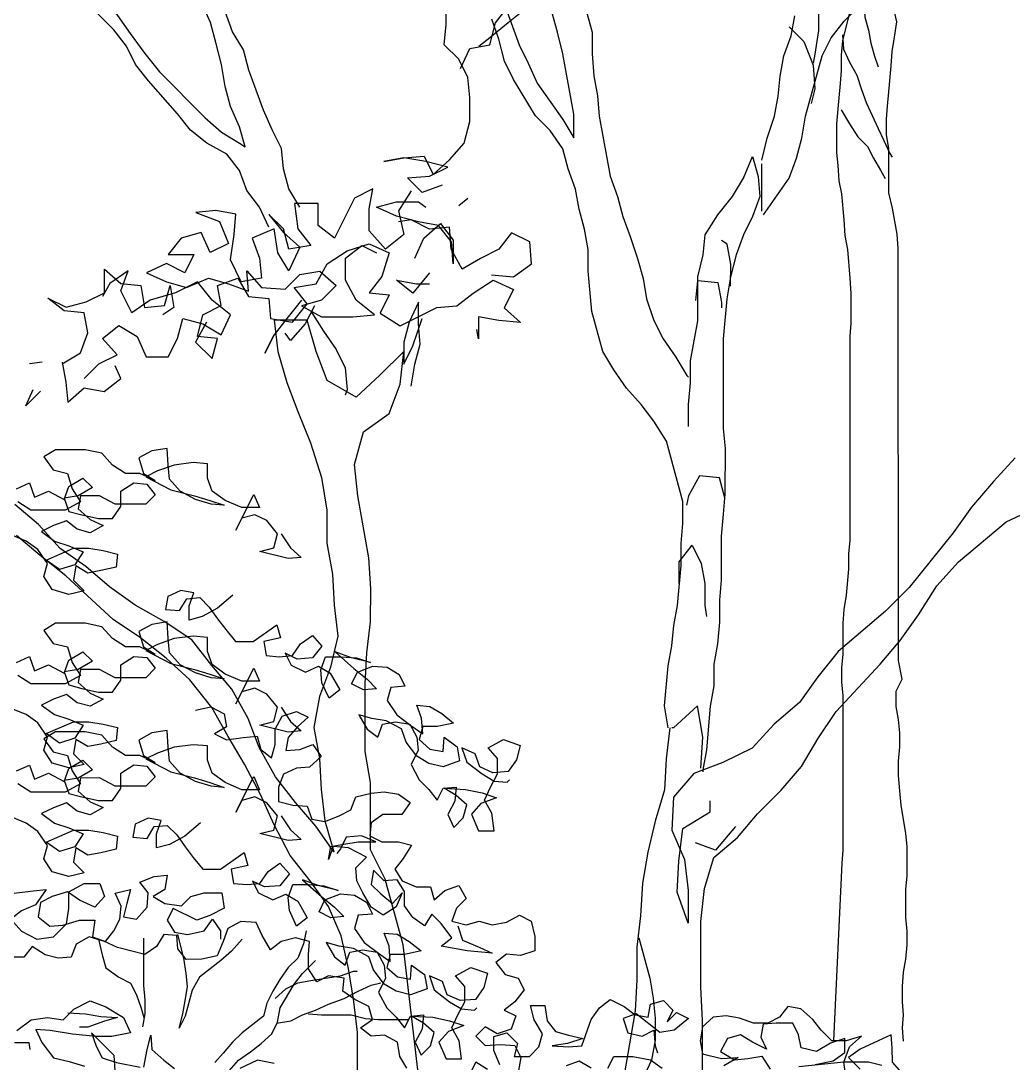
# Model space of a CAD drawing. Header units: millimetres. Extents: x 684983 to 685377, y 990360 to 990509.
# Drawn here: x 685204.873 to 685205.657, y 990429.015 to 990429.838 of the extents above; entities that cross this region are included whole.
import ezdxf

# ---------------------------------------------------------------- set-up
doc = ezdxf.new("R2010")
doc.units = ezdxf.units.MM
doc.layers.add('MAHAGONY', color=7, linetype='Continuous')
doc.layers.add('TEAK', color=7, linetype='Continuous')

# ---------------------------------------------------------------- blocks, each defined once
blk = doc.blocks.new('TREE30')
at = {"color": 105, "flags": 128}
for points in [[(0.18953, 3.04496), (0.19755, 3.03296), (0.20656, 3.02496), (0.19555, 3.02395), (0.17153, 3.02993), (0.18353, 3.03294), (0.18653, 3.04496), (0.17751, 3.05596), (0.16749, 3.06095), (0.15649, 3.05794), (0.15149, 3.04793), (0.16648, 3.07797), (0.17149, 3.06696), (0.15648, 3.06695), (0.14246, 3.07294), (0.13145, 3.08094), (0.12743, 3.09194), (0.12742, 3.10395), (0.11541, 3.10494), (0.0994, 3.10293), (0.08539, 3.09791), (0.07539, 3.0929), (0.09642, 3.08191), (0.11644, 3.07692), (0.12945, 3.07293), (0.14147, 3.06894), (0.13045, 3.06993), (0.11744, 3.07392), (0.10442, 3.08091), (0.09541, 3.09091), (0.09439, 3.10292), (0.09338, 3.11693), (0.08037, 3.11492), (0.06937, 3.1089), (0.07338, 3.0959), (0.0834, 3.0899), (0.07038, 3.09589), (0.05837, 3.09588), (0.04735, 3.10288), (0.03834, 3.11288), (0.02432, 3.11587), (-0.0007, 3.11585), (-0.0107, 3.10983), (-0.00268, 3.09883), (0.00933, 3.09584), (0.01334, 3.08283), (0.02036, 3.07183), (0.00736, 3.06481), (-0.02167, 3.06478), (-0.03269, 3.07178)], [(-0.0337, 3.08279), (-0.02269, 3.0878), (-0.01868, 3.07579), (-0.00667, 3.08081), (0.00635, 3.07382), (0.01034, 3.08483), (0.02234, 3.09185), (0.03036, 3.08385), (0.01835, 3.07683), (0.00635, 3.07482), (0.01036, 3.06381), (0.02137, 3.06082), (0.03539, 3.05783), (0.0474, 3.05784), (0.05439, 3.06785), (0.05438, 3.08087), (0.06538, 3.08788), (0.07639, 3.08689), (0.08341, 3.07789), (0.07541, 3.06988), (0.04939, 3.06985), (0.03637, 3.07685), (0.02036, 3.07683), (0.01836, 3.06582), (0.02838, 3.05682), (0.03939, 3.05183), (0.02839, 3.04581), (0.01738, 3.0488), (0.00836, 3.0558), (-0.00264, 3.05179), (-0.01265, 3.04678), (-0.00163, 3.03878), (0.01039, 3.03479), (0.0224, 3.02979), (0.0154, 3.01878), (0.0024, 3.01476), (-0.00862, 3.02276), (0.01439, 3.03279), (0.0274, 3.0328), (0.03941, 3.03081), (0.05143, 3.02782), (0.05044, 3.01681), (0.03743, 3.01379), (0.02642, 3.01178), (0.01641, 3.01778), (0.01442, 3.00577), (0.02343, 2.99677), (0.01042, 2.99375), (-0.00359, 2.99774), (-0.01061, 3.00875), (-0.00762, 3.01976), (-0.01563, 3.03176), (-0.02565, 3.03876), (-0.03766, 3.04375)], [(0.71357, 2.59004), (0.70555, 2.59904), (0.70554, 2.61105), (0.70453, 2.62206), (0.69352, 2.61705), (0.67852, 2.61003), (0.66852, 2.60301), (0.67853, 2.59301)], [(0.69655, 2.59603), (0.68553, 2.59903), (0.66452, 2.59901), (0.62649, 2.59497)], [(0.6405, 2.59698), (0.65551, 2.6), (0.66551, 2.60701), (0.6655, 2.61902), (0.65349, 2.61501), (0.64149, 2.60799), (0.62847, 2.61098), (0.62646, 2.62199), (0.62145, 2.632), (0.60744, 2.63198), (0.59643, 2.63097), (0.59444, 2.61996), (0.59945, 2.60996), (0.58744, 2.61595), (0.57742, 2.62195), (0.56641, 2.61893), (0.56042, 2.60792), (0.57244, 2.60092), (0.58344, 2.60194), (0.59545, 2.60395), (0.60247, 2.59295)], [(0.66653, 2.585), (0.66452, 2.59901), (0.66951, 2.61202), (0.67951, 2.62104), (0.6665, 2.61702), (0.65449, 2.61701), (0.64548, 2.62601), (0.63846, 2.63501), (0.62844, 2.64401), (0.61743, 2.646), (0.61044, 2.63699), (0.60043, 2.63198), (0.58842, 2.63197), (0.57641, 2.63596), (0.5654, 2.63795), (0.55439, 2.63694), (0.54539, 2.62892), (0.5434, 2.61691), (0.54541, 2.6059), (0.56143, 2.60192), (0.57544, 2.60293), (0.56343, 2.59591)], [(0.46535, 2.59382), (0.47035, 2.60383), (0.48636, 2.60385), (0.50138, 2.60086), (0.51139, 2.59386)], [(0.45134, 2.59381), (0.44133, 2.5998), (0.43032, 2.59579)], [(0.37427, 2.59674), (0.36926, 2.60875), (0.36925, 2.62076), (0.38025, 2.62377), (0.38927, 2.61477), (0.38628, 2.60376), (0.39929, 2.60377), (0.40729, 2.61178), (0.41028, 2.62279), (0.40326, 2.6348), (0.40025, 2.64681), (0.41226, 2.64682), (0.41427, 2.63381), (0.42129, 2.62481), (0.4323, 2.62181), (0.44431, 2.61882), (0.4313, 2.61481), (0.41829, 2.61279), (0.43231, 2.61181), (0.44332, 2.61282), (0.4513, 2.63484), (0.4583, 2.64486), (0.4673, 2.65187), (0.47932, 2.64588), (0.48833, 2.63888), (0.49934, 2.63689), (0.50133, 2.6479), (0.51234, 2.65091), (0.52035, 2.64291), (0.51536, 2.6329), (0.52336, 2.64091), (0.53337, 2.63592), (0.52137, 2.6259), (0.50936, 2.62389), (0.48933, 2.63988), (0.47832, 2.63587), (0.48234, 2.62386), (0.49435, 2.62087), (0.50436, 2.62588), (0.50537, 2.61287), (0.50738, 2.60687)]]:
    blk.add_lwpolyline(points, dxfattribs=at)
at = {"color": 3, "flags": 128}
for points in [[(0.14899, 2.99311), (0.13599, 2.98209), (0.12298, 2.97507), (0.11198, 2.97206), (0.11197, 2.98407), (0.11596, 2.99508), (0.10495, 2.99708), (0.09394, 2.99206), (0.09195, 2.98105), (0.10396, 2.98006), (0.10996, 2.99007), (0.12097, 2.99109), (0.12898, 2.98309), (0.136, 2.97308), (0.14301, 2.96408), (0.15103, 2.95408), (0.16604, 2.9541), (0.18604, 2.96813), (0.18906, 2.95712), (0.17505, 2.9541), (0.17706, 2.9421), (0.18807, 2.9411), (0.19908, 2.94212), (0.20607, 2.95213), (0.21608, 2.95915), (0.22409, 2.95015), (0.21609, 2.94013), (0.20308, 2.93912), (0.19307, 2.94411), (0.19808, 2.93411), (0.2101, 2.92811), (0.2211, 2.93313), (0.23112, 2.92713), (0.23914, 2.91313), (0.23014, 2.90611), (0.22412, 2.91912), (0.22311, 2.93013), (0.2271, 2.94114), (0.24011, 2.94115), (0.25313, 2.94016), (0.26514, 2.93617), (0.24912, 2.94016), (0.23511, 2.94515), (0.25113, 2.93115), (0.26215, 2.92216), (0.27016, 2.91416), (0.25915, 2.91315), (0.24914, 2.91814), (0.25414, 2.92815), (0.26714, 2.93317), (0.27915, 2.93218), (0.28917, 2.92618), (0.29418, 2.91618), (0.28217, 2.91517), (0.27918, 2.90416), (0.2872, 2.89215), (0.29922, 2.88316), (0.30923, 2.87616), (0.30822, 2.88917), (0.3042, 2.90018), (0.31522, 2.89919), (0.32523, 2.89319), (0.33525, 2.88519), (0.32124, 2.88218), (0.30923, 2.88217), (0.30623, 2.87115), (0.31525, 2.86315), (0.32626, 2.86116), (0.32725, 2.87317), (0.33827, 2.86518), (0.34028, 2.85317), (0.32627, 2.84815), (0.31426, 2.85114), (0.30424, 2.85714), (0.29523, 2.86914), (0.29121, 2.88015), (0.27819, 2.88714), (0.26618, 2.88913), (0.25517, 2.89212), (0.26219, 2.88012), (0.2712, 2.87312), (0.2752, 2.88414), (0.2862, 2.88615), (0.29821, 2.88416), (0.30423, 2.87315), (0.30524, 2.86214), (0.29925, 2.85013), (0.30626, 2.83712), (0.31428, 2.82913), (0.32129, 2.82012), (0.32629, 2.83014), (0.3373, 2.83115), (0.33631, 2.81914), (0.33031, 2.80812), (0.33533, 2.79712), (0.34333, 2.80513), (0.34632, 2.81614), (0.3373, 2.82414), (0.32729, 2.83014), (0.3453, 2.82915), (0.35932, 2.82616), (0.37133, 2.82217), (0.35833, 2.81716), (0.35033, 2.80814), (0.35635, 2.79413), (0.36936, 2.79415), (0.36734, 2.80916), (0.36133, 2.82016), (0.36632, 2.83117), (0.37232, 2.84219), (0.3723, 2.8552), (0.36429, 2.8642), (0.37729, 2.87122), (0.39131, 2.86623), (0.38832, 2.85421), (0.38132, 2.8442), (0.36831, 2.84319), (0.3573, 2.84818), (0.35328, 2.85919), (0.34227, 2.86418), (0.34628, 2.85217), (0.3593, 2.84218), (0.36932, 2.83618), (0.38033, 2.83519), (0.38233, 2.83719)], [(0.18953, 2.89847), (0.19755, 2.88646), (0.20656, 2.87847), (0.19555, 2.87746), (0.17153, 2.88344), (0.18353, 2.88645), (0.18653, 2.89846), (0.17751, 2.90947), (0.16749, 2.91446), (0.15649, 2.91145), (0.15149, 2.90144), (0.16648, 2.93147), (0.17149, 2.92047), (0.15648, 2.92046), (0.14246, 2.92645), (0.13145, 2.93444), (0.12743, 2.94545), (0.12742, 2.95746), (0.11541, 2.95845), (0.0994, 2.95643), (0.08539, 2.95142), (0.07539, 2.9464), (0.09642, 2.93541), (0.11644, 2.93043), (0.12945, 2.92644), (0.14147, 2.92244), (0.13045, 2.92343), (0.11744, 2.92743), (0.10442, 2.93442), (0.09541, 2.94442), (0.09439, 2.95643), (0.09338, 2.97044), (0.08037, 2.96843), (0.06937, 2.96241), (0.07338, 2.9494), (0.0834, 2.94341), (0.07038, 2.9494), (0.05837, 2.94939), (0.04735, 2.95639), (0.03834, 2.96639), (0.02432, 2.96938), (-0.0007, 2.96935), (-0.0107, 2.96334), (-0.00268, 2.95234), (0.00933, 2.94935), (0.01334, 2.93634), (0.02036, 2.92534), (0.00736, 2.91832), (-0.02167, 2.91829), (-0.03269, 2.92529)], [(-0.0337, 2.9363), (-0.02269, 2.94131), (-0.01868, 2.9293), (-0.00667, 2.93432), (0.00635, 2.92732), (0.01034, 2.93834), (0.02234, 2.94535), (0.03036, 2.93735), (0.01835, 2.93034), (0.00635, 2.92833), (0.01036, 2.91732), (0.02137, 2.91433), (0.03539, 2.91134), (0.0474, 2.91135), (0.05439, 2.92136), (0.05438, 2.93437), (0.06538, 2.94139), (0.07639, 2.9404), (0.08341, 2.9314), (0.07541, 2.92338), (0.04939, 2.92336), (0.03637, 2.93035), (0.02036, 2.93034), (0.01836, 2.91933), (0.02838, 2.91033), (0.03939, 2.90534), (0.02839, 2.89932), (0.01738, 2.90231), (0.00836, 2.90931), (-0.00264, 2.9053), (-0.01265, 2.90028), (-0.00163, 2.89229), (0.01039, 2.8883), (0.0224, 2.8833), (0.0154, 2.87229), (0.0024, 2.86827), (-0.00862, 2.87627), (0.01439, 2.8863), (0.0274, 2.88631), (0.03941, 2.88432), (0.05143, 2.88133), (0.05044, 2.87032), (0.03743, 2.8673), (0.02642, 2.86529), (0.01641, 2.87129), (0.01442, 2.85927), (0.02343, 2.85027), (0.01042, 2.84726), (-0.00359, 2.85125), (-0.01061, 2.86225), (-0.00762, 2.87327), (-0.01563, 2.88527), (-0.02565, 2.89227), (-0.03766, 2.89726)], [(0.11739, 2.89592), (0.13039, 2.89893), (0.14141, 2.89294), (0.14342, 2.88193), (0.13342, 2.87592), (0.14343, 2.87092), (0.15744, 2.87294), (0.16945, 2.87395), (0.17246, 2.86294), (0.18148, 2.85594), (0.18447, 2.86696), (0.18446, 2.87997), (0.19045, 2.89098), (0.20246, 2.895), (0.21247, 2.89), (0.20347, 2.88199), (0.19547, 2.87297), (0.19348, 2.86196), (0.20549, 2.86297), (0.2165, 2.86699), (0.22351, 2.85698), (0.21351, 2.84797), (0.2025, 2.84696), (0.1915, 2.84194), (0.1875, 2.83093), (0.18752, 2.81892), (0.19953, 2.81593), (0.21154, 2.81494), (0.21555, 2.80393), (0.22656, 2.80194), (0.23857, 2.80696), (0.24857, 2.81197), (0.25257, 2.82298), (0.26557, 2.826), (0.27658, 2.82701), (0.2886, 2.82502), (0.29861, 2.81802), (0.29161, 2.808), (0.2756, 2.80799), (0.2656, 2.80097), (0.26461, 2.78996), (0.27462, 2.78497), (0.28863, 2.78498), (0.29964, 2.78199), (0.29265, 2.77097), (0.28565, 2.76196), (0.29166, 2.75196), (0.30368, 2.74696), (0.31569, 2.74697), (0.3187, 2.73597), (0.3277, 2.74398), (0.33971, 2.748), (0.34572, 2.73699), (0.33772, 2.72898), (0.33373, 2.71797), (0.34574, 2.71498), (0.35675, 2.71799), (0.36776, 2.715), (0.37977, 2.71701), (0.39078, 2.72302), (0.40079, 2.71803), (0.4038, 2.70502), (0.40381, 2.69301), (0.39181, 2.689), (0.3798, 2.68999), (0.37079, 2.68297), (0.37881, 2.67297), (0.38982, 2.66998), (0.39484, 2.65997), (0.38684, 2.64996), (0.37784, 2.64294), (0.38785, 2.63795), (0.38386, 2.62694), (0.37185, 2.62292), (0.36184, 2.62892), (0.35384, 2.6209), (0.36185, 2.6129), (0.37486, 2.61392), (0.38687, 2.61293), (0.39189, 2.60292), (0.38989, 2.59191)], [(0.36387, 2.59289), (0.35386, 2.59888), (0.34786, 2.58687)], [(0.29581, 2.59383), (0.2898, 2.60383), (0.28779, 2.61584), (0.27677, 2.62183), (0.26576, 2.62082), (0.25675, 2.62782), (0.26675, 2.63484), (0.26374, 2.64584), (0.25172, 2.65184), (0.24171, 2.65883), (0.2427, 2.66984), (0.22969, 2.67183), (0.21968, 2.66682), (0.21267, 2.67782), (0.21265, 2.68983), (0.21365, 2.70084), (0.20163, 2.70383), (0.18962, 2.70082), (0.18062, 2.69381), (0.17361, 2.70581), (0.16859, 2.71681), (0.15558, 2.7178), (0.14458, 2.71179), (0.14058, 2.70078), (0.13559, 2.68876), (0.12258, 2.68575), (0.10957, 2.68573), (0.10256, 2.69474), (0.10155, 2.70574), (0.09054, 2.70673), (0.08454, 2.69672), (0.07454, 2.68971), (0.06353, 2.6927), (0.05151, 2.69569), (0.0405, 2.70068), (0.02748, 2.70468), (0.01648, 2.69866), (0.01249, 2.68765), (0.00148, 2.68664), (-0.00953, 2.68963), (-0.02055, 2.69662), (-0.02755, 2.68761), (-0.04056, 2.6876)], [(-0.0356, 2.74165), (-0.01959, 2.74367), (-0.00858, 2.74468), (-0.01758, 2.73166), (-0.02958, 2.72664), (-0.03859, 2.71963), (-0.02957, 2.70963), (-0.01655, 2.70263), (-0.00254, 2.70465), (0.00846, 2.71567), (0.01045, 2.72868), (0.01043, 2.74269), (0.02344, 2.74971), (0.03645, 2.74972), (0.04046, 2.73872), (0.03247, 2.7297), (0.01945, 2.73569), (0.00943, 2.74269), (-0.00357, 2.73868), (-0.01358, 2.73366), (-0.01557, 2.72165), (-0.00555, 2.71365), (0.00546, 2.71466), (0.01946, 2.71868), (0.03248, 2.71869), (0.03049, 2.70468), (0.0415, 2.70068), (0.0485, 2.7097), (0.05349, 2.71971), (0.05448, 2.73072), (0.04947, 2.74173), (0.06248, 2.74474), (0.05949, 2.73273), (0.05649, 2.72172), (0.0675, 2.71972), (0.0765, 2.72974), (0.07749, 2.74175), (0.07048, 2.75075), (0.08248, 2.75577), (0.09349, 2.75678), (0.0915, 2.74477), (0.0815, 2.73875), (0.09151, 2.73276), (0.10553, 2.73077), (0.11353, 2.73878), (0.12453, 2.7418), (0.13954, 2.74181), (0.14156, 2.7288), (0.12955, 2.72278), (0.11855, 2.71877), (0.09852, 2.72876), (0.09353, 2.71875), (0.09954, 2.70874), (0.11055, 2.70675), (0.12456, 2.70977), (0.13156, 2.71978), (0.13857, 2.70978), (0.13858, 2.70278)], [(0.18953, 2.80691), (0.19755, 2.79491), (0.20656, 2.78691), (0.19555, 2.7859), (0.17153, 2.79188), (0.18353, 2.79489), (0.18653, 2.80691), (0.17751, 2.81791), (0.16749, 2.8229), (0.15649, 2.81989), (0.15149, 2.80988), (0.16648, 2.83992), (0.17149, 2.82891), (0.15648, 2.8289), (0.14246, 2.83489), (0.13145, 2.84289), (0.12743, 2.85389), (0.12742, 2.8659), (0.11541, 2.86689), (0.0994, 2.86488), (0.08539, 2.85986), (0.07539, 2.85485), (0.09642, 2.84386), (0.11644, 2.83887), (0.12945, 2.83488), (0.14147, 2.83089), (0.13045, 2.83188), (0.11744, 2.83587), (0.10442, 2.84286), (0.09541, 2.85286), (0.09439, 2.86487), (0.09338, 2.87888), (0.08037, 2.87687), (0.06937, 2.87085), (0.07338, 2.85785), (0.0834, 2.85185), (0.07038, 2.85784), (0.05837, 2.85783), (0.04735, 2.86483), (0.03834, 2.87483), (0.02432, 2.87782), (-0.0007, 2.8778), (-0.0107, 2.87178), (-0.00268, 2.86078), (0.00933, 2.85779), (0.01334, 2.84478), (0.02036, 2.83378), (0.00736, 2.82676), (-0.02167, 2.82673), (-0.03269, 2.83373)], [(-0.0337, 2.84474), (-0.02269, 2.84975), (-0.01868, 2.83775), (-0.00667, 2.84276), (0.00635, 2.83577), (0.01034, 2.84678), (0.02234, 2.8538), (0.03036, 2.8458), (0.01835, 2.83878), (0.00635, 2.83677), (0.01036, 2.82576), (0.02137, 2.82277), (0.03539, 2.81978), (0.0474, 2.81979), (0.05439, 2.82981), (0.05438, 2.84282), (0.06538, 2.84983), (0.07639, 2.84884), (0.08341, 2.83984), (0.07541, 2.83183), (0.04939, 2.8318), (0.03637, 2.8388), (0.02036, 2.83878), (0.01836, 2.82777), (0.02838, 2.81877), (0.03939, 2.81378), (0.02839, 2.80776), (0.01738, 2.81076), (0.00836, 2.81775), (-0.00264, 2.81374), (-0.01265, 2.80873), (-0.00163, 2.80073), (0.01039, 2.79674), (0.0224, 2.79174), (0.0154, 2.78073), (0.0024, 2.77671), (-0.00862, 2.78471), (0.01439, 2.79474), (0.0274, 2.79475), (0.03941, 2.79276), (0.05143, 2.78977), (0.05044, 2.77876), (0.03743, 2.77574), (0.02642, 2.77373), (0.01641, 2.77973), (0.01442, 2.76772), (0.02343, 2.75872), (0.01042, 2.7557), (-0.00359, 2.75969), (-0.01061, 2.7707), (-0.00762, 2.78171), (-0.01563, 2.79371), (-0.02565, 2.80071), (-0.03766, 2.8057)], [(0.12148, 2.80084), (0.10847, 2.78982), (0.09547, 2.7828), (0.08446, 2.77979), (0.08445, 2.7918), (0.08845, 2.80281), (0.07743, 2.80481), (0.06643, 2.79979), (0.06444, 2.78878), (0.07645, 2.78779), (0.08245, 2.7978), (0.09345, 2.79882), (0.10147, 2.79082), (0.10848, 2.78081), (0.1155, 2.77181), (0.12351, 2.76181), (0.13853, 2.76183), (0.15853, 2.77586), (0.16154, 2.76485), (0.14753, 2.76183), (0.14955, 2.74983), (0.16056, 2.74883), (0.17156, 2.74985), (0.17856, 2.75986), (0.18856, 2.76688), (0.19658, 2.75788), (0.18858, 2.74786), (0.17557, 2.74685), (0.16556, 2.75184), (0.17057, 2.74184), (0.18259, 2.73584), (0.19359, 2.74086), (0.20361, 2.73486), (0.21163, 2.72086), (0.20262, 2.71384), (0.19661, 2.72685), (0.1956, 2.73786), (0.19959, 2.74887), (0.2126, 2.74888), (0.22561, 2.74789), (0.23763, 2.7439), (0.22161, 2.74789), (0.20759, 2.75288), (0.22362, 2.73888), (0.23464, 2.72989), (0.24265, 2.72189), (0.23164, 2.72088), (0.22163, 2.72587), (0.22662, 2.73588), (0.23963, 2.7409), (0.25164, 2.73991), (0.26166, 2.73391), (0.26667, 2.72391), (0.25466, 2.7229), (0.25167, 2.71189), (0.25969, 2.69988), (0.2717, 2.69089), (0.28172, 2.68389), (0.28071, 2.6969), (0.27669, 2.70791), (0.2877, 2.70692), (0.29772, 2.70092), (0.30773, 2.69292), (0.29372, 2.68991), (0.28171, 2.6899), (0.27872, 2.67888), (0.28774, 2.67088), (0.29875, 2.66889), (0.29974, 2.6809), (0.31075, 2.67291), (0.31277, 2.6609), (0.29876, 2.65588), (0.28675, 2.65887), (0.27673, 2.66487), (0.26771, 2.67687), (0.2637, 2.68788), (0.25068, 2.69487), (0.23867, 2.69686), (0.22766, 2.69985), (0.23468, 2.68785), (0.24369, 2.68085), (0.24768, 2.69187), (0.25869, 2.69388), (0.2707, 2.69189), (0.27672, 2.68088), (0.27773, 2.66987), (0.27173, 2.65786), (0.27875, 2.64485), (0.28677, 2.63686), (0.29378, 2.62785), (0.29878, 2.63787), (0.30978, 2.63888), (0.30879, 2.62687), (0.3028, 2.61585), (0.30781, 2.60485), (0.31581, 2.61286), (0.3188, 2.62387), (0.30979, 2.63187), (0.29978, 2.63787), (0.31779, 2.63688), (0.33181, 2.63389), (0.34382, 2.6299), (0.33081, 2.62489), (0.32282, 2.61587), (0.32883, 2.60186), (0.34184, 2.60188), (0.33983, 2.61689), (0.33381, 2.62789), (0.33881, 2.6389), (0.3448, 2.64992), (0.34479, 2.66293), (0.33678, 2.67193), (0.34978, 2.67895), (0.3638, 2.67396), (0.36081, 2.66194), (0.35381, 2.65193), (0.3408, 2.65092), (0.32978, 2.65591), (0.32577, 2.66692), (0.31476, 2.67191), (0.31877, 2.6599), (0.33179, 2.64991), (0.34181, 2.64391), (0.35282, 2.64292), (0.35482, 2.64492)], [(0.33874, 2.71397), (0.34275, 2.70196), (0.35677, 2.69597), (0.36779, 2.69098), (0.34677, 2.69296), (0.32474, 2.69694), (0.33374, 2.70395), (0.32473, 2.71596), (0.31671, 2.72396), (0.31072, 2.71394), (0.3007, 2.72094), (0.29369, 2.73094), (0.29367, 2.74295), (0.28766, 2.75295), (0.27665, 2.75194), (0.26764, 2.76094), (0.26565, 2.74893), (0.27366, 2.74093), (0.28368, 2.73293), (0.29167, 2.74195), (0.28668, 2.72993), (0.27568, 2.72292), (0.26566, 2.72991), (0.25865, 2.74192), (0.25363, 2.75192), (0.25262, 2.76293), (0.26162, 2.77195), (0.2466, 2.77994), (0.23359, 2.78093), (0.2296, 2.76992), (0.23159, 2.78093), (0.24259, 2.78294), (0.2546, 2.78495), (0.26962, 2.78497), (0.2576, 2.78996), (0.24459, 2.78895), (0.2396, 2.77893), (0.2366, 2.77493)], [(-0.0335, 2.62555), (-0.02149, 2.63457), (-0.00748, 2.63659), (0.00553, 2.6346), (0.01453, 2.64361), (0.02853, 2.65063), (0.04155, 2.64564), (0.05657, 2.63664), (0.06259, 2.62364), (0.04658, 2.62062), (0.03357, 2.62061), (0.01355, 2.62259), (-0.00547, 2.62558), (-0.01748, 2.62657), (-0.01247, 2.61556), (-0.00245, 2.60256), (0.01057, 2.59957), (0.02358, 2.59558)], [(0.04961, 2.5916), (0.04859, 2.60461), (0.02956, 2.62361), (0.03357, 2.6126), (0.03859, 2.6026), (0.0506, 2.59861), (0.07062, 2.59462)], [(0.07362, 2.59462), (0.07661, 2.60964), (0.0796, 2.62165), (0.08062, 2.60964), (0.09063, 2.60064), (0.09965, 2.59365)], [(0.18371, 2.59773), (0.1697, 2.60072), (0.15469, 2.5937)], [(0.00953, 2.6406), (0.02454, 2.63962), (0.03755, 2.63763), (0.05157, 2.63664), (0.04056, 2.63363), (0.02655, 2.62861), (0.01955, 2.6286)], [(-0.03549, 2.61554), (-0.02348, 2.61555), (-0.02247, 2.60955)]]:
    blk.add_lwpolyline(points, dxfattribs=at)
at = {"color": 15, "flags": 128}
for points in [[(0.21063, 2.70985), (0.20864, 2.69884), (0.20365, 2.68682), (0.19565, 2.67881), (0.18865, 2.66879), (0.18266, 2.65878), (0.17766, 2.64877), (0.17467, 2.63775), (0.15667, 2.62372), (0.14867, 2.61571), (0.14067, 2.6067), (0.13367, 2.59868)], [(0.03549, 2.70268), (0.03851, 2.68967), (0.04152, 2.67867), (0.05254, 2.67067), (0.06255, 2.66567), (0.06756, 2.65567), (0.07158, 2.64466), (0.07359, 2.63666)], [(0.07352, 2.70372), (0.07356, 2.66368), (0.07457, 2.65167), (0.07458, 2.63966), (0.07259, 2.62865)], [(0.1566, 2.70279), (0.1476, 2.69278), (0.1386, 2.68476), (0.12059, 2.67073), (0.1146, 2.65972), (0.10861, 2.63769), (0.10362, 2.62768), (0.10661, 2.63969), (0.1086, 2.6507), (0.11059, 2.66272), (0.10958, 2.67372), (0.10757, 2.68673), (0.10255, 2.70675)], [(0.1417, 2.57967), (0.14569, 2.59169), (0.15369, 2.6007), (0.16369, 2.60772), (0.17269, 2.61473), (0.18169, 2.62275), (0.18668, 2.63276), (0.18868, 2.64477), (0.20067, 2.6648), (0.20766, 2.67381), (0.21866, 2.68483)], [(0.18466, 2.65278), (0.19366, 2.66079), (0.20367, 2.6658), (0.21468, 2.66782), (0.22668, 2.66983), (0.23969, 2.67184), (0.2507, 2.67586), (0.2537, 2.67586)], [(0.18568, 2.63176), (0.19769, 2.63377), (0.2077, 2.63878), (0.2187, 2.6428), (0.22971, 2.64781), (0.24271, 2.65283), (0.25472, 2.65884), (0.26572, 2.66386), (0.27373, 2.66587)], [(0.2127, 2.63979), (0.22371, 2.6388), (0.24873, 2.63882), (0.26074, 2.63583), (0.27175, 2.63484), (0.29678, 2.63486)], [(0.02783, -0.00399), (0.02682, 0.00702), (0.02781, 0.01803), (0.0268, 0.02904), (0.02678, 0.04205), (0.02777, 0.05406), (0.02977, 0.06507), (0.03076, 0.07708), (0.03074, 0.08909), (0.02973, 0.1001), (0.02971, 0.12412), (0.0307, 0.13513), (0.03068, 0.16015), (0.02967, 0.17116), (0.02564, 0.19518), (0.02463, 0.20719), (0.02362, 0.2202), (0.02361, 0.23221), (0.0246, 0.24422), (0.02459, 0.25623), (0.02358, 0.26724), (0.02156, 0.27824), (0.02155, 0.29126), (0.02655, 0.30127), (0.02353, 0.31728), (0.02335, 0.66494), (0.02233, 0.67695), (0.01831, 0.69897), (0.0153, 0.71197), (0.01526, 0.74901), (0.01325, 0.76101), (0.01324, 0.77402), (0.01423, 0.78504), (0.01522, 0.79705), (0.0172, 0.81907), (0.01819, 0.83108), (0.02018, 0.84309), (0.02217, 0.8561), (0.01916, 0.86811)], [(-0.01787, 0.86407), (-0.02385, 0.84005), (-0.02484, 0.82804), (-0.02483, 0.81502), (-0.02582, 0.80401), (-0.02681, 0.792), (-0.02879, 0.76998), (-0.02877, 0.74596), (-0.02776, 0.73495), (-0.02675, 0.72194), (-0.02474, 0.71094), (-0.02272, 0.68892), (-0.0217, 0.67591), (-0.01969, 0.6639), (-0.01767, 0.63988), (-0.01665, 0.62687), (-0.01663, 0.60185), (-0.01762, 0.59084), (-0.0176, 0.41833), (-0.01859, 0.40732), (-0.01858, 0.39431), (-0.02056, 0.37229), (-0.02255, 0.36027), (-0.02354, 0.34826), (-0.02351, 0.32224), (-0.02451, 0.31123), (-0.02449, 0.29922), (-0.02348, 0.28721), (-0.02336, 0.1571), (-0.02435, 0.14609), (-0.03128, -0.00356)], [(-0.00587, 0.87209), (-0.00486, 0.86008), (-0.00184, 0.84907), (0.00017, 0.83807), (0.00318, 0.82706), (0.00619, 0.81806)], [(-0.02386, 0.84505), (-0.02285, 0.83304), (-0.01783, 0.82204), (-0.01182, 0.81103), (-0.0078, 0.79903), (-0.00379, 0.78802), (0.00624, 0.76601), (0.01125, 0.75601), (0.01627, 0.745), (0.01827, 0.742)], [(-0.0248, 0.782), (-0.01779, 0.76999), (-0.01077, 0.75899), (-0.00275, 0.75099), (0.00226, 0.74099), (0.00827, 0.73098), (0.01228, 0.72398)]]:
    blk.add_lwpolyline(points, dxfattribs=at)
blk = doc.blocks.new('A$C25655A80')
at = {"color": 62}
for p, q in [((-0.30252, 1.36629), (-0.28908, 1.34705)), ((-0.29773, 1.34898), (-0.3131, 1.36437)), ((-0.24678, 1.35278), (-0.25157, 1.36336)), ((-0.12277, 1.3517), (-0.12276, 1.36324)), ((-0.09681, 1.35264), (-0.09008, 1.36129)), ((-0.092, 1.36225), (-0.08433, 1.34109)), ((0.08679, 1.35343), (0.09449, 1.36112)), ((-0.23525, 1.34796), (-0.23908, 1.35854)), ((-0.08047, 1.36032), (-0.09009, 1.35263)), ((-0.06413, 1.3478), (-0.06701, 1.35838)), ((-0.04874, 1.35836), (-0.04587, 1.34779)), ((0.05891, 1.34577), (0.06084, 1.35634)), ((0.07334, 1.36018), (0.07333, 1.34864)), ((-0.2439, 1.3422), (-0.24678, 1.35278)), ((-0.12374, 1.34113), (-0.12277, 1.3517)), ((-0.09009, 1.35263), (-0.10067, 1.34399)), ((-0.09971, 1.34111), (-0.09681, 1.35264)), ((-0.0949, 1.34399), (-0.09874, 1.35456)), ((0.05795, 1.35058), (0.06564, 1.34288)), ((0.08006, 1.34479), (0.08679, 1.35343)), ((-0.29101, 1.34032), (-0.29773, 1.34898)), ((-0.28908, 1.34705), (-0.2814, 1.33647)), ((-0.22949, 1.33834), (-0.23525, 1.34796)), ((-0.06126, 1.33627), (-0.06413, 1.3478)), ((-0.04587, 1.34779), (-0.04588, 1.33625)), ((0.05506, 1.3352), (0.05891, 1.34577)), ((0.07333, 1.34864), (0.0714, 1.33614)), ((0.07524, 1.33518), (0.08006, 1.34479)), ((-0.28621, 1.3307), (-0.29101, 1.34032)), ((-0.24103, 1.33066), (-0.2439, 1.3422)), ((-0.11606, 1.33343), (-0.12374, 1.34113)), ((-0.1151, 1.32862), (-0.11029, 1.33919)), ((-0.11029, 1.33919), (-0.09971, 1.34111)), ((-0.10067, 1.34399), (-0.10548, 1.34015)), ((-0.09203, 1.33245), (-0.0949, 1.34399)), ((-0.08433, 1.34109), (-0.07953, 1.33148)), ((0.06564, 1.34288), (0.07043, 1.33038)), ((-0.2814, 1.33647), (-0.27372, 1.32685)), ((-0.22661, 1.32777), (-0.22949, 1.33834)), ((-0.11126, 1.32381), (-0.11606, 1.33343)), ((-0.05552, 1.30454), (-0.06126, 1.33627)), ((-0.04588, 1.33625), (-0.04493, 1.32472)), ((0.05312, 1.32463), (0.05506, 1.3352)), ((0.06656, 1.30346), (0.07524, 1.33518)), ((0.0714, 1.33614), (0.07043, 1.33134)), ((-0.27949, 1.32205), (-0.28621, 1.3307)), ((-0.23912, 1.31913), (-0.24103, 1.33066)), ((-0.21894, 1.30661), (-0.22661, 1.32777)), ((-0.08723, 1.32283), (-0.09203, 1.33245)), ((-0.07953, 1.33148), (-0.07473, 1.3209)), ((0.07043, 1.33038), (0.07138, 1.31788)), ((-0.27372, 1.32685), (-0.24971, 1.30279)), ((-0.11031, 1.31324), (-0.11126, 1.32381)), ((-0.07571, 1.30359), (-0.08723, 1.32283)), ((-0.04493, 1.32472), (-0.04302, 1.31414)), ((0.05215, 1.31405), (0.05312, 1.32463)), ((-0.26413, 1.30473), (-0.27949, 1.32205)), ((-0.23624, 1.30855), (-0.23912, 1.31913)), ((-0.07473, 1.3209), (-0.06129, 1.30166)), ((0.07138, 1.31788), (0.06945, 1.31019)), ((-0.11032, 1.30074), (-0.11031, 1.31324)), ((-0.04302, 1.31414), (-0.04207, 1.30356)), ((0.05022, 1.30348), (0.05215, 1.31405)), ((-0.23145, 1.29797), (-0.23624, 1.30855)), ((-0.21415, 1.29603), (-0.21894, 1.30661)), ((-0.2574, 1.29607), (-0.26413, 1.30473)), ((-0.24971, 1.30279), (-0.24106, 1.29509)), ((-0.11321, 1.28921), (-0.11032, 1.30074)), ((-0.06803, 1.2959), (-0.07571, 1.30359)), ((-0.06129, 1.30166), (-0.05553, 1.29204)), ((-0.05553, 1.29204), (-0.05552, 1.30454)), ((-0.04207, 1.30356), (-0.03633, 1.27184)), ((0.04636, 1.29195), (0.05022, 1.30348)), ((0.06463, 1.29193), (0.06656, 1.30346)), ((-0.24876, 1.28933), (-0.2574, 1.29607)), ((-0.24106, 1.29509), (-0.23145, 1.28932)), ((-0.22857, 1.28739), (-0.23145, 1.29797)), ((-0.20935, 1.28641), (-0.21415, 1.29603)), ((-0.06131, 1.28628), (-0.06803, 1.2959)), ((0.04347, 1.28041), (0.04636, 1.29195)), ((0.06173, 1.28136), (0.06463, 1.29193)), ((-0.23819, 1.28356), (-0.24876, 1.28933)), ((-0.23145, 1.28932), (-0.22857, 1.28739)), ((-0.2084, 1.27584), (-0.20935, 1.28641)), ((-0.12091, 1.28056), (-0.11321, 1.28921)), ((-0.05843, 1.2757), (-0.06131, 1.28628)), ((-0.23147, 1.2749), (-0.23819, 1.28356)), ((-0.15552, 1.27964), (-0.14494, 1.28155)), ((-0.14494, 1.28155), (-0.15552, 1.27964)), ((-0.14494, 1.28155), (-0.13437, 1.2825)), ((-0.13341, 1.27962), (-0.14494, 1.28155)), ((-0.13437, 1.2825), (-0.12957, 1.27288)), ((-0.12188, 1.27672), (-0.13341, 1.27962)), ((-0.12957, 1.27288), (-0.12091, 1.28056)), ((0.04344, 1.2535), (0.04347, 1.27849)), ((0.05788, 1.27079), (0.06173, 1.28136)), ((-0.22763, 1.26432), (-0.23147, 1.2749)), ((-0.20552, 1.26526), (-0.2084, 1.27584)), ((-0.1315, 1.27192), (-0.12188, 1.27672)), ((-0.0546, 1.26512), (-0.05843, 1.2757)), ((-0.14303, 1.27097), (-0.1315, 1.27192)), ((-0.13535, 1.26327), (-0.14303, 1.27097)), ((-0.03633, 1.27184), (-0.03249, 1.26126)), ((0.0444, 1.25157), (0.05788, 1.27079)), ((-0.22091, 1.25566), (-0.22763, 1.26432)), ((-0.19976, 1.25564), (-0.20552, 1.26526)), ((-0.1613, 1.26522), (-0.17092, 1.26042)), ((-0.16323, 1.25465), (-0.1613, 1.26522)), ((-0.14112, 1.26424), (-0.14785, 1.25367)), ((-0.12477, 1.26711), (-0.13535, 1.26327)), ((-0.05268, 1.25455), (-0.0546, 1.26512)), ((-0.20264, 1.25757), (-0.20073, 1.24411)), ((-0.19015, 1.25756), (-0.20264, 1.25757)), ((-0.19016, 1.24602), (-0.19015, 1.25756)), ((-0.17092, 1.26042), (-0.18151, 1.23928)), ((-0.15939, 1.25561), (-0.14881, 1.25848)), ((-0.14881, 1.25848), (-0.13728, 1.25847)), ((-0.13728, 1.25847), (-0.13343, 1.25558)), ((-0.11613, 1.25653), (-0.11132, 1.26037)), ((-0.03249, 1.26126), (-0.02962, 1.25068)), ((-0.24398, 1.25376), (-0.25456, 1.25281)), ((-0.25456, 1.25281), (-0.24207, 1.24799)), ((-0.23341, 1.25183), (-0.24398, 1.25376)), ((-0.23438, 1.24126), (-0.23341, 1.25183)), ((-0.21611, 1.24508), (-0.22091, 1.25566)), ((-0.21611, 1.25181), (-0.20843, 1.24219)), ((-0.20843, 1.24412), (-0.21611, 1.25181)), ((-0.16324, 1.24311), (-0.16323, 1.25465)), ((-0.14882, 1.25079), (-0.15939, 1.25561)), ((-0.14785, 1.25367), (-0.14498, 1.24117)), ((-0.04981, 1.24397), (-0.05268, 1.25455)), ((-0.24207, 1.24799), (-0.23727, 1.23645)), ((-0.18151, 1.23928), (-0.19016, 1.24602)), ((-0.13729, 1.2479), (-0.14882, 1.25079)), ((-0.14113, 1.24886), (-0.14786, 1.24791)), ((-0.13152, 1.24405), (-0.14113, 1.24886)), ((-0.12671, 1.24596), (-0.13729, 1.2479)), ((-0.13441, 1.23924), (-0.12575, 1.24692)), ((-0.11999, 1.23731), (-0.12671, 1.24596)), ((-0.12575, 1.24692), (-0.11903, 1.23827)), ((-0.02962, 1.25068), (-0.02578, 1.2401)), ((-0.25169, 1.24223), (-0.26226, 1.23936)), ((-0.24689, 1.23165), (-0.25169, 1.24223)), ((-0.23632, 1.2278), (-0.23438, 1.24126)), ((-0.21323, 1.24412), (-0.22477, 1.23932)), ((-0.21132, 1.23162), (-0.21323, 1.24412)), ((-0.20555, 1.23354), (-0.20843, 1.24412)), ((-0.20843, 1.24219), (-0.19978, 1.23449)), ((-0.20073, 1.24411), (-0.19401, 1.23545)), ((-0.1546, 1.23349), (-0.16324, 1.24311)), ((-0.14498, 1.24117), (-0.1546, 1.23349)), ((-0.12095, 1.245), (-0.13152, 1.24405)), ((-0.12, 1.23346), (-0.12095, 1.245)), ((-0.08826, 1.24208), (-0.095, 1.23344)), ((-0.07866, 1.23727), (-0.08826, 1.24208)), ((-0.0479, 1.23339), (-0.04981, 1.24397)), ((-0.02578, 1.2401), (-0.02195, 1.22856)), ((-0.26226, 1.23936), (-0.269, 1.23071)), ((-0.23727, 1.23645), (-0.24689, 1.23165)), ((-0.22477, 1.23932), (-0.22094, 1.22875)), ((-0.19978, 1.23449), (-0.20556, 1.222)), ((-0.19401, 1.23545), (-0.20555, 1.23354)), ((-0.17575, 1.2287), (-0.1671, 1.23543)), ((-0.17479, 1.23255), (-0.16325, 1.23638)), ((-0.1671, 1.23543), (-0.15941, 1.23157)), ((-0.16325, 1.23638), (-0.15268, 1.23157)), ((-0.13923, 1.22867), (-0.13441, 1.23924)), ((-0.11904, 1.22577), (-0.11999, 1.23731)), ((-0.11903, 1.23827), (-0.11904, 1.22577)), ((-0.0777, 1.22573), (-0.07866, 1.23727)), ((0.02516, 1.23621), (0.02228, 1.23814)), ((0.02708, 1.22564), (0.02516, 1.23621)), ((-0.269, 1.23071), (-0.25554, 1.2307)), ((-0.25554, 1.2307), (-0.26036, 1.22109)), ((-0.20556, 1.222), (-0.21132, 1.23162)), ((-0.18537, 1.22583), (-0.17479, 1.23255)), ((-0.15268, 1.23157), (-0.15654, 1.21907)), ((-0.11424, 1.22288), (-0.12, 1.23346)), ((-0.095, 1.23344), (-0.10462, 1.22864)), ((-0.04791, 1.22186), (-0.0479, 1.23339)), ((-0.26997, 1.22591), (-0.28054, 1.22111)), ((-0.26036, 1.22109), (-0.26997, 1.22591)), ((-0.23056, 1.21626), (-0.23632, 1.2278)), ((-0.22094, 1.22875), (-0.21998, 1.21817)), ((-0.19115, 1.21526), (-0.18537, 1.22583)), ((-0.17577, 1.21717), (-0.17575, 1.2287)), ((-0.10462, 1.22864), (-0.11424, 1.22288)), ((-0.08732, 1.21901), (-0.0777, 1.22573)), ((-0.02195, 1.22856), (-0.01907, 1.21799)), ((0.02707, 1.2141), (0.02708, 1.22564)), ((-0.30266, 1.21056), (-0.30265, 1.22305)), ((-0.30265, 1.22305), (-0.29401, 1.21535)), ((-0.29016, 1.22208), (-0.29978, 1.21536)), ((-0.29401, 1.21151), (-0.29016, 1.22208)), ((-0.28054, 1.22111), (-0.26997, 1.21629)), ((-0.2594, 1.2134), (-0.24786, 1.2182)), ((-0.24786, 1.2182), (-0.23729, 1.2153)), ((-0.24306, 1.21435), (-0.23248, 1.21818)), ((-0.23248, 1.21818), (-0.22672, 1.20856)), ((-0.21998, 1.21817), (-0.23056, 1.21626)), ((-0.22767, 1.22202), (-0.21999, 1.21336)), ((-0.22672, 1.21145), (-0.22767, 1.22202)), ((-0.20749, 1.21239), (-0.1998, 1.22008)), ((-0.1998, 1.22008), (-0.18922, 1.22199)), ((-0.18922, 1.22199), (-0.18057, 1.21429)), ((-0.15654, 1.21907), (-0.16327, 1.21043)), ((-0.13154, 1.22097), (-0.1402, 1.21041)), ((-0.09886, 1.21998), (-0.08732, 1.21901)), ((-0.046, 1.20071), (-0.04791, 1.22186)), ((-0.29978, 1.21536), (-0.30363, 1.20863)), ((-0.29401, 1.21535), (-0.28343, 1.21438)), ((-0.28343, 1.21438), (-0.28152, 1.20285)), ((-0.27095, 1.2038), (-0.26805, 1.21437)), ((-0.26997, 1.21629), (-0.2594, 1.2134)), ((-0.26805, 1.21437), (-0.26614, 1.20283)), ((-0.25363, 1.21628), (-0.26517, 1.21052)), ((-0.24595, 1.20666), (-0.25363, 1.21628)), ((-0.24115, 1.20377), (-0.24306, 1.21435)), ((-0.23729, 1.2153), (-0.22672, 1.21145)), ((-0.21999, 1.21336), (-0.20749, 1.21239)), ((-0.20269, 1.21335), (-0.19115, 1.21526)), ((-0.19596, 1.20469), (-0.20269, 1.21335)), ((-0.18057, 1.21429), (-0.18827, 1.20661)), ((-0.17001, 1.20659), (-0.17577, 1.21717)), ((-0.14885, 1.21714), (-0.13828, 1.21521)), ((-0.1402, 1.21041), (-0.14885, 1.21714)), ((-0.13828, 1.21521), (-0.13155, 1.21521)), ((-0.10848, 1.21038), (-0.0979, 1.2171)), ((-0.0979, 1.2171), (-0.08733, 1.21228)), ((-0.01907, 1.21799), (-0.01716, 1.20741)), ((0.00879, 1.20643), (0.00977, 1.217)), ((0.00977, 1.217), (0.02034, 1.21603)), ((0.02034, 1.21603), (0.02225, 1.20545)), ((-0.33247, 1.2077), (-0.32286, 1.20288)), ((-0.32382, 1.20096), (-0.33247, 1.2077)), ((-0.31228, 1.20576), (-0.30266, 1.21056)), ((-0.28825, 1.19997), (-0.29401, 1.21151)), ((-0.26517, 1.21052), (-0.27863, 1.20669)), ((-0.22672, 1.20856), (-0.21615, 1.20759)), ((-0.21615, 1.20759), (-0.2152, 1.19702)), ((-0.16327, 1.21043), (-0.1527, 1.20946)), ((-0.1527, 1.20946), (-0.15752, 1.19985)), ((-0.11714, 1.20366), (-0.10848, 1.21038)), ((-0.08733, 1.21228), (-0.09215, 1.20267)), ((-0.01716, 1.20741), (-0.01332, 1.19587)), ((-0.32286, 1.20288), (-0.31228, 1.20576)), ((-0.27863, 1.20669), (-0.28825, 1.19997)), ((-0.28152, 1.20285), (-0.27095, 1.2038)), ((-0.26614, 1.20283), (-0.27191, 1.19899)), ((-0.25076, 1.19897), (-0.24115, 1.20377)), ((-0.23634, 1.19896), (-0.24595, 1.20666)), ((-0.19885, 1.20662), (-0.20655, 1.19701)), ((-0.20366, 1.19508), (-0.19596, 1.20469)), ((-0.18827, 1.20661), (-0.19885, 1.20373)), ((-0.19885, 1.20373), (-0.18828, 1.19795)), ((-0.19212, 1.20373), (-0.19694, 1.19412)), ((-0.1604, 1.19889), (-0.17001, 1.20659)), ((-0.14695, 1.19311), (-0.12771, 1.20271)), ((-0.13732, 1.2056), (-0.14214, 1.19503)), ((-0.13733, 1.19406), (-0.13732, 1.2056)), ((-0.12771, 1.20271), (-0.11714, 1.20366)), ((-0.09215, 1.20267), (-0.0835, 1.19497)), ((0.02225, 1.20545), (0.02225, 1.20257)), ((-0.31325, 1.19999), (-0.32382, 1.20096)), ((-0.31133, 1.18942), (-0.31325, 1.19999)), ((-0.26423, 1.18649), (-0.26134, 1.19706)), ((-0.26134, 1.19706), (-0.25077, 1.19417)), ((-0.25366, 1.18744), (-0.25076, 1.19897)), ((-0.24116, 1.18839), (-0.23634, 1.19896)), ((-0.2152, 1.19702), (-0.20366, 1.19508)), ((-0.20655, 1.19701), (-0.21328, 1.18836)), ((-0.19405, 1.20084), (-0.18733, 1.19026)), ((-0.18828, 1.19795), (-0.17194, 1.19794)), ((-0.17194, 1.19794), (-0.1604, 1.19889)), ((-0.15752, 1.19985), (-0.14695, 1.19311)), ((-0.14023, 1.18253), (-0.13541, 1.19694)), ((-0.10561, 1.19788), (-0.10562, 1.18634)), ((-0.09504, 1.19595), (-0.10561, 1.19788)), ((-0.04026, 1.17955), (-0.046, 1.20071)), ((-0.30365, 1.18652), (-0.29499, 1.19325)), ((-0.29499, 1.19325), (-0.28538, 1.18747)), ((-0.24884, 1.19513), (-0.25462, 1.18456)), ((-0.25077, 1.19417), (-0.24116, 1.18839)), ((-0.19694, 1.19412), (-0.20463, 1.18547)), ((-0.14214, 1.19503), (-0.14503, 1.18446)), ((-0.13638, 1.18349), (-0.13733, 1.19406)), ((-0.10562, 1.18634), (-0.10658, 1.19115)), ((-0.0835, 1.19497), (-0.09504, 1.19595)), ((-0.01332, 1.19587), (-0.00853, 1.18625)), ((-0.31519, 1.17884), (-0.31133, 1.18942)), ((-0.29596, 1.17787), (-0.30365, 1.18652)), ((-0.28538, 1.18747), (-0.28058, 1.17689)), ((-0.26905, 1.17688), (-0.26423, 1.18649)), ((-0.24308, 1.18647), (-0.25366, 1.18744)), ((-0.24598, 1.1759), (-0.24308, 1.18647)), ((-0.2181, 1.17876), (-0.21328, 1.18836)), ((-0.21328, 1.18836), (-0.2181, 1.17876)), ((-0.20463, 1.18547), (-0.20751, 1.18932)), ((-0.18733, 1.19026), (-0.18061, 1.18064)), ((-0.00853, 1.18625), (-0.00181, 1.17664)), ((-0.25462, 1.18456), (-0.24598, 1.1759)), ((-0.18061, 1.18064), (-0.17581, 1.17103)), ((-0.14503, 1.18446), (-0.14504, 1.17292)), ((-0.14504, 1.17292), (-0.14023, 1.18253)), ((-0.13928, 1.17292), (-0.13638, 1.18349)), ((-0.32481, 1.17309), (-0.31519, 1.17884)), ((-0.30558, 1.17307), (-0.29596, 1.17787)), ((-0.28058, 1.17689), (-0.26905, 1.17688)), ((-0.0345, 1.16994), (-0.04026, 1.17955)), ((-0.00181, 1.17664), (0.00395, 1.16702)), ((-0.33538, 1.17406), (-0.34211, 1.1731)), ((-0.32481, 1.17405), (-0.32289, 1.16347)), ((-0.31328, 1.16538), (-0.30558, 1.17307)), ((-0.29405, 1.16537), (-0.29693, 1.1721)), ((-0.17581, 1.17103), (-0.17486, 1.15949)), ((-0.14121, 1.16138), (-0.13928, 1.17292)), ((-0.02778, 1.16032), (-0.0345, 1.16994)), ((-0.32289, 1.16347), (-0.32194, 1.1529)), ((-0.30271, 1.15865), (-0.29405, 1.16537)), ((0.00395, 1.16702), (0.00491, 1.16605)), ((-0.34405, 1.15099), (-0.3402, 1.15964)), ((-0.33636, 1.15868), (-0.34405, 1.15099)), ((-0.32194, 1.1529), (-0.31328, 1.16058)), ((-0.31328, 1.16058), (-0.30271, 1.15865)), ((-0.17486, 1.15949), (-0.17582, 1.15661)), ((-0.02009, 1.15166), (-0.02778, 1.16032)), ((-0.01337, 1.143), (-0.02009, 1.15166)), ((-0.00665, 1.13242), (-0.01337, 1.143)), ((0.00197, 1.10069), (-0.00665, 1.13242)), ((0.01063, 1.11414), (0.00486, 1.10357)), ((0.02121, 1.11317), (0.01063, 1.11414)), ((0.02408, 1.10259), (0.02121, 1.11317)), ((0.00486, 1.10357), (0.00389, 1.09876)), ((0.00196, 1.08915), (0.00197, 1.10069)), ((0.00099, 1.07858), (0.00196, 1.08915)), ((0.00002, 1.06897), (0.00675, 1.07761)), ((0.00098, 1.06704), (0.00099, 1.07858)), ((0.00675, 1.07761), (0.01155, 1.068)), ((-0.00097, 1.0459), (0.00098, 1.06704)), ((0.00001, 1.05743), (0.00002, 1.06897)), ((0.01155, 1.068), (0.01346, 1.05742)), ((0.01346, 1.05742), (0.01345, 1.04588)), ((-0.0029, 1.03532), (-0.00097, 1.0459)), ((0.01345, 1.04588), (0.01441, 1.04012)), ((-0.00387, 1.02475), (-0.0029, 1.03532)), ((-0.0058, 1.01418), (-0.00387, 1.02475)), ((-0.00774, 0.99303), (-0.0058, 1.01418)), ((-0.00583, 0.98149), (-0.00774, 0.99303))]:
    blk.add_line(p, q, dxfattribs=at)
for p, q in [((0.03385, 1.27081), (0.03866, 1.28234)), ((0.03866, 1.28234), (0.04154, 1.27176)), ((0.02807, 1.2612), (0.03385, 1.27081)), ((0.04154, 1.27176), (0.04249, 1.26119)), ((0.02037, 1.2516), (0.02807, 1.2612)), ((0.04249, 1.26119), (0.03864, 1.25062)), ((0.01363, 1.24103), (0.02037, 1.2516)), ((0.03864, 1.25062), (0.03382, 1.24101)), ((0.01266, 1.23045), (0.01363, 1.24103)), ((0.03382, 1.24101), (0.02997, 1.23044)), ((0.00977, 1.21892), (0.01266, 1.23045)), ((0.02997, 1.23044), (0.02707, 1.21891)), ((0.00975, 1.19585), (0.00977, 1.21892)), ((0.02707, 1.21891), (0.02514, 1.20737)), ((0.02514, 1.20737), (0.0232, 1.18623)), ((-0.21328, 1.19605), (-0.21137, 1.17971)), ((-0.19597, 1.19604), (-0.21328, 1.19605)), ((-0.19118, 1.17969), (-0.19597, 1.19604)), ((0.00588, 1.17471), (0.00975, 1.19585)), ((0.0232, 1.18623), (0.02315, 1.13912)), ((-0.21137, 1.17971), (-0.20658, 1.16336)), ((-0.18543, 1.16431), (-0.19118, 1.17969)), ((-0.14504, 1.17965), (-0.15755, 1.16716)), ((-0.14698, 1.16235), (-0.14504, 1.17965)), ((0.00587, 1.16317), (0.00588, 1.17471)), ((-0.20658, 1.16336), (-0.20082, 1.14798)), ((-0.17005, 1.15564), (-0.18543, 1.16431)), ((-0.15755, 1.16716), (-0.17005, 1.15564)), ((0.0049, 1.15164), (0.00587, 1.16317)), ((-0.15276, 1.14697), (-0.14698, 1.16235)), ((-0.20082, 1.14798), (-0.19411, 1.13163)), ((-0.16623, 1.13737), (-0.15276, 1.14697)), ((0.00489, 1.1401), (0.0049, 1.15164)), ((-0.17105, 1.12007), (-0.16623, 1.13737)), ((0.02315, 1.13912), (0.0241, 1.12855)), ((-0.19411, 1.13163), (-0.18836, 1.11336)), ((0.0241, 1.12855), (0.02408, 1.10451)), ((-0.16914, 1.10373), (-0.17105, 1.12007)), ((0.17695, 1.1236), (0.1654, 1.11111)), ((-0.18836, 1.11336), (-0.18549, 1.09605)), ((0.1654, 1.11111), (0.15385, 1.09767)), ((-0.1634, 1.07104), (-0.16914, 1.10373)), ((0.02408, 1.10451), (0.02311, 1.09394)), ((-0.33738, 1.0885), (-0.34987, 1.09909)), ((0.15385, 1.09767), (0.14423, 1.08422)), ((0.17211, 1.08996), (0.18846, 1.09763)), ((-0.18549, 1.09605), (-0.18551, 1.07875)), ((0.02311, 1.09394), (0.02214, 1.08241)), ((-0.32586, 1.076), (-0.33738, 1.0885)), ((0.1471, 1.06883), (0.17211, 1.08996)), ((-0.33644, 1.07216), (-0.34892, 1.08275)), ((0.02214, 1.08241), (0.02212, 1.05933)), ((0.14423, 1.08422), (0.12113, 1.0554)), ((-0.31241, 1.06637), (-0.32586, 1.076)), ((-0.18551, 1.07875), (-0.18264, 1.06241)), ((-0.32299, 1.06157), (-0.33644, 1.07216)), ((-0.16246, 1.0547), (-0.1634, 1.07104)), ((-0.29992, 1.05578), (-0.31241, 1.06637)), ((0.13555, 1.05635), (0.1471, 1.06883)), ((-0.29801, 1.03848), (-0.32299, 1.06157)), ((-0.18264, 1.06241), (-0.18169, 1.04606)), ((0.02212, 1.05933), (0.02115, 1.04876)), ((-0.28647, 1.04616), (-0.29992, 1.05578)), ((-0.16247, 1.03739), (-0.16246, 1.0547)), ((0.12113, 1.0554), (0.10862, 1.04291)), ((0.12592, 1.04097), (0.13555, 1.05635)), ((0.02115, 1.04876), (0.02114, 1.03723)), ((-0.2711, 1.03749), (-0.28647, 1.04616)), ((-0.18169, 1.04606), (-0.17978, 1.02972)), ((0.10862, 1.04291), (0.08361, 1.02179)), ((-0.2836, 1.02885), (-0.29801, 1.03848)), ((-0.25669, 1.02787), (-0.2711, 1.03749)), ((-0.16441, 1.02105), (-0.16247, 1.03739)), ((0.02114, 1.03723), (0.02016, 1.02569)), ((0.1163, 1.02753), (0.12592, 1.04097)), ((-0.27016, 1.01827), (-0.2836, 1.02885)), ((-0.24613, 1.0144), (-0.25669, 1.02787)), ((-0.17978, 1.02972), (-0.18364, 1.01338)), ((0.10571, 1.01504), (0.1163, 1.02753)), ((-0.16539, 1.00471), (-0.16441, 1.02105)), ((0.02016, 1.02569), (0.01823, 1.01512)), ((0.08361, 1.02179), (0.07302, 1.00834)), ((-0.25767, 1.00672), (-0.27016, 1.01827)), ((0.01823, 1.01512), (0.01822, 1.00358)), ((0.08262, 0.99007), (0.10571, 1.01504)), ((-0.23556, 1.00189), (-0.24613, 1.0144)), ((-0.18364, 1.01338), (-0.18942, 0.998)), ((-0.24615, 0.99229), (-0.25767, 1.00672)), ((-0.16542, 0.96914), (-0.16539, 1.00471)), ((0.07302, 1.00834), (0.0634, 0.99489)), ((-0.22693, 0.9865), (-0.23556, 1.00189)), ((0.01822, 1.00358), (0.01629, 0.99301)), ((-0.18942, 0.998), (-0.19232, 0.98167)), ((0.0634, 0.99489), (0.04993, 0.98337)), ((-0.23751, 0.9769), (-0.24615, 0.99229)), ((0.00956, 0.99302), (-0.00295, 0.98149)), ((0.01243, 0.97667), (0.00956, 0.99302)), ((0.01629, 0.99301), (0.01435, 0.96994)), ((0.07299, 0.97565), (0.08262, 0.99007)), ((-0.22117, 0.97112), (-0.22693, 0.9865)), ((0.04993, 0.98337), (0.03838, 0.97088)), ((-0.22887, 0.96247), (-0.23751, 0.9769)), ((-0.19232, 0.98167), (-0.18945, 0.96532)), ((-0.00487, 0.98149), (-0.00681, 0.96515)), ((-0.00295, 0.98149), (-0.00391, 0.98149)), ((0.01145, 0.96033), (0.01243, 0.97667)), ((0.06433, 0.96124), (0.07299, 0.97565)), ((-0.21253, 0.95573), (-0.22117, 0.97112)), ((-0.16255, 0.9528), (-0.16542, 0.96914)), ((0.01435, 0.96994), (0.01241, 0.95937)), ((0.03838, 0.97088), (0.02299, 0.9632)), ((-0.22023, 0.94612), (-0.22887, 0.96247)), ((-0.18945, 0.96532), (-0.18851, 0.94898)), ((-0.00681, 0.96515), (-0.00778, 0.94881)), ((0.02299, 0.9632), (0.00761, 0.95745)), ((0.05374, 0.94876), (0.06433, 0.96124)), ((-0.20197, 0.94226), (-0.21253, 0.95573)), ((0.00761, 0.95745), (-0.00298, 0.94496)), ((0.01241, 0.95937), (0.01241, 0.95841)), ((-0.16258, 0.91723), (-0.16255, 0.9528)), ((-0.21352, 0.93074), (-0.22023, 0.94612)), ((-0.18851, 0.94898), (-0.1866, 0.93263)), ((-0.00778, 0.94881), (-0.0126, 0.93247)), ((-0.00298, 0.94496), (-0.00396, 0.92766)), ((0.04123, 0.93627), (0.05374, 0.94876)), ((-0.19141, 0.92975), (-0.20197, 0.94226)), ((0.01624, 0.93725), (0.01624, 0.94302)), ((0.00181, 0.92862), (0.01624, 0.93725)), ((0.03065, 0.92378), (0.04123, 0.93627)), ((-0.20488, 0.91439), (-0.21352, 0.93074)), ((-0.18181, 0.91629), (-0.19141, 0.92975)), ((-0.1866, 0.93263), (-0.18181, 0.91629)), ((-0.0126, 0.93247), (-0.01646, 0.91614)), ((-0.00396, 0.92766), (0.00276, 0.91227)), ((-0.00013, 0.91131), (0.00181, 0.92862)), ((0.02969, 0.92955), (0.0191, 0.91706)), ((0.01814, 0.91322), (0.03065, 0.92378)), ((-0.15491, 0.90184), (-0.16258, 0.91723)), ((0.0191, 0.91706), (0.00853, 0.92092)), ((-0.19432, 0.90092), (-0.20488, 0.91439)), ((-0.01646, 0.91614), (-0.01936, 0.8998)), ((-0.0011, 0.89497), (-0.00013, 0.91131)), ((0.00276, 0.91227), (0.00467, 0.89593)), ((0.01332, 0.89688), (0.01814, 0.91322)), ((-0.18472, 0.88745), (-0.19432, 0.90092)), ((-0.14532, 0.86723), (-0.15491, 0.90184)), ((-0.01936, 0.8998), (-0.02034, 0.88249)), ((0.00465, 0.87863), (-0.0011, 0.89497)), ((0.00467, 0.89593), (0.00465, 0.87863)), ((0.01138, 0.87958), (0.01332, 0.89688)), ((-0.178, 0.87206), (-0.18472, 0.88745)), ((-0.02034, 0.88249), (-0.02228, 0.86615)), ((0.01135, 0.84497), (0.01138, 0.87958)), ((-0.17417, 0.85476), (-0.178, 0.87206)), ((-0.13388, 0.76916), (-0.14532, 0.86723)), ((-0.02131, 0.87096), (-0.01556, 0.84981)), ((-0.02228, 0.86615), (-0.02229, 0.84885)), ((-0.17131, 0.83745), (-0.17417, 0.85476)), ((-0.02229, 0.84885), (-0.02327, 0.83251)), ((-0.01556, 0.84981), (-0.01365, 0.83923)), ((0.01229, 0.82767), (0.01135, 0.84497)), ((-0.1694, 0.82111), (-0.17131, 0.83745)), ((-0.01365, 0.83923), (-0.0127, 0.82865)), ((-0.02327, 0.83251), (-0.02617, 0.81521)), ((-0.0127, 0.82865), (-0.01271, 0.81712)), ((0.01218, 0.70462), (0.01229, 0.82767)), ((-0.16943, 0.7865), (-0.1694, 0.82111)), ((-0.02617, 0.81521), (-0.02907, 0.79887)), ((-0.01271, 0.81712), (-0.01464, 0.80655)), ((-0.01464, 0.80655), (-0.01946, 0.79598))]:
    blk.add_line(p, q)
blk = doc.blocks.new('TR')
blk.add_blockref('A$C25655A80', (0.01921, 0.01485, 1.34531))

msp = doc.modelspace()

# ---------------------------------------------------------------- block references
at = {"layer": 'MAHAGONY', "color": 7, "xscale": 0.9355958136093464, "yscale": 0.9355958136093464, "zscale": 0.9355958136093464}
for p in [(685205.54447, 990429.036, 97.59), (685204.90147, 990426.584, 97.58)]:
    msp.add_blockref('TREE30', p, dxfattribs=at)
at = {"layer": 'TEAK', "xscale": 1.5, "yscale": 1.5, "zscale": 1.5}
msp.add_blockref('TR', (685205.36447, 990427.785, 97.634), dxfattribs=at)

doc.saveas('drawing.dxf')
